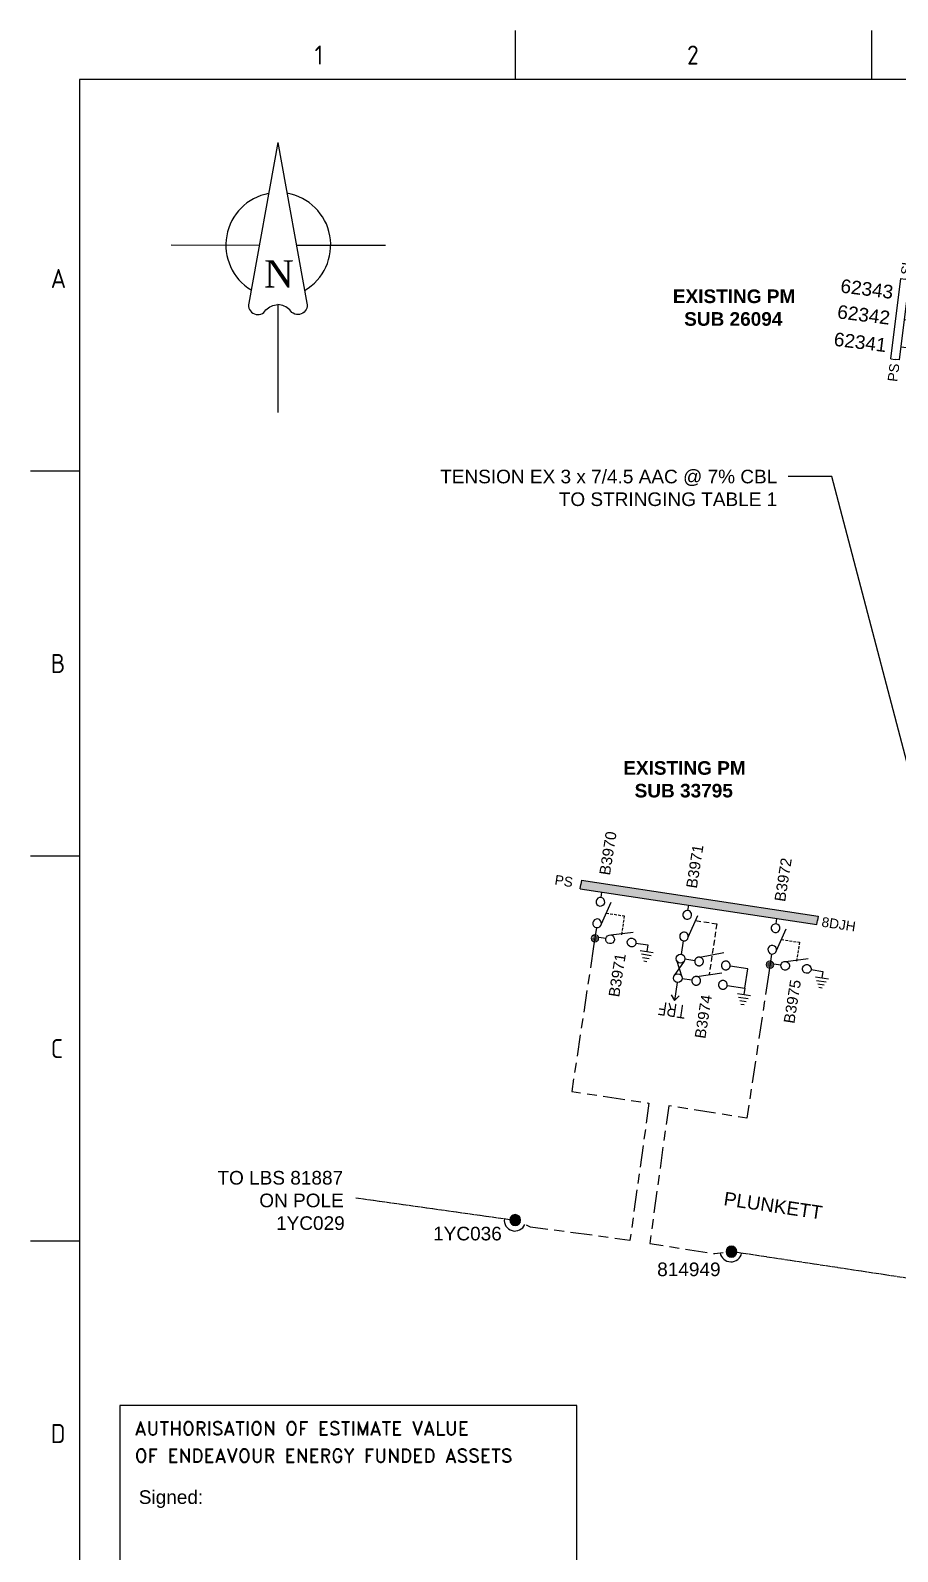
# Paper-space layout 'Sheet(2)' of a CAD drawing. Header units: metres, sheet in millimetres. Extents: x -19 to 815, y -968 to -382.
# Drawn here: x -18.6 to 140.8, y -661.6 to -382 of the extents above; entities that cross this region are included whole.
import ezdxf
from ezdxf import colors
from ezdxf.entities.mleader import LeaderData, LeaderLine
from ezdxf.enums import TextEntityAlignment as Align
from ezdxf.math import Vec2, Vec3

# ---------------------------------------------------------------- set-up
doc = ezdxf.new("R2010")
doc.units = ezdxf.units.M
for name, pattern in [('A', [0]), ('Cable Exist OH', [1, 1, 0]), ('Cable Exist UG', [8.2, 4, -1.2, 1.8, -1.2]), ('CENTERX2', [4, 2.5, -0.5, 0.5, -0.5]), ('DASHED', [0.75, 0.5, -0.25])]:
    doc.linetypes.add(name, pattern=pattern)
doc.layers.get('0').update_dxf_attribs({"color": 6})
for name, color, linetype in [('Equip_HV_EXT', 7, 'Continuous'), ('Notes', 7, 'Continuous'), ('Notes_SP_MISC', 7, 'Continuous'), ('SupportsUG_SP_EXT', 7, 'Continuous')]:
    doc.layers.add(name, color=color, linetype=linetype)
doc.styles.add('ARIAL', font='arial.ttf', dxfattribs={"height": 2})
doc.styles.add('Elec', font='romand__.ttf')
doc.styles.add('iecISOCP', font='isocp.shx')
doc.styles.add('iecNAME', font='times.ttf')
doc.styles.add('IESYMBOL1', font='isocp.shx')
doc.styles.add('POLE_LABEL', font='arial.ttf')
doc.styles.get("Standard").update_dxf_attribs({"font": 'arial.ttf'})
doc.styles.add('SWG_LABEL', font='arial.ttf')
doc.styles.add('SWITCH_LABEL', font='arial.ttf', dxfattribs={"height": 2.5})

# ---------------------------------------------------------------- blocks, each defined once
blk = doc.blocks.new('A1_FRAME_TITLE')
at = {"layer": 'Notes', "linetype": 'Continuous'}
for p, q in [((89.14, 574.39), (89.14, 583.39)), ((154.65, 574.39), (154.65, 583.39)), ((9, 574.39), (9, 5.97)), ((9, 502.43), (0, 502.43)), ((8.99, 431.68), (0, 431.68)), ((8.99, 360.93), (0, 360.93))]:
    blk.add_line(p, q, dxfattribs=at)
at = {"layer": 'Notes', "linetype": 'Continuous', "flags": 128}
for points in [[(149.5, 574.39), (9, 574.39)], [(824.37, 574.39), (149.5, 574.39)]]:
    blk.add_lwpolyline(points, dxfattribs=at)
at = {"layer": 'Notes', "style": 'iecISOCP'}
for s, p in [('1', (52.24, 577.12)), ('2', (120.7, 577.12)), ('A', (3.74, 536.06)), ('B', (3.74, 465.31)), ('C', (3.74, 394.56)), ('D', (3.74, 323.81))]:
    blk.add_text(s, height=3.5, dxfattribs=at).set_placement(p)
at = {"layer": 'Notes', "style": 'iecISOCP', "flags": 8}
blk.add_attdef('VERSION_NO', text='', height=2.5, rotation=90, dxfattribs=at).set_placement((302.04, 43.81), align=Align.MIDDLE_CENTER)
at = {"layer": 'Notes', "style": 'iecISOCP'}
for tag, p in [('CAP_NO', (513.19, 43.46)), ('IE_NUM', (513.05, 37.81)), ('REF_No_1', (335.24, 32.31)), ('REF_1', (362.52, 32.31)), ('GEN_WO', (441.71, 31.76)), ('HV_SWITCH', (513.46, 32.16)), ('REF_No_2', (335.24, 26.31)), ('REF_2', (362.52, 26.31)), ('OH_WO', (441.71, 25.81)), ('UBD_REF', (513.05, 25.83)), ('REF_No_3', (335.24, 20.31)), ('REF_3', (362.52, 20.31)), ('UG_WO', (441.71, 20.05)), ('GIS_MAP_No', (513.05, 20.04)), ('REF_No_4', (335.24, 14.31)), ('REF_4', (362.52, 14.31)), ('SUB_WO', (441.71, 13.81)), ('HV_OP_DIAG', (513.33, 14.2)), ('LGA', (512.95, 7.78)), ('ExportID', (9.08, 2.39))]:
    blk.add_attdef(tag, p, '', height=2.5, dxfattribs=at)
at = {"layer": 'Notes'}
blk.add_attdef('DRAFT_NUM', (29.9, 23.29), '', height=2.5, rotation=90, dxfattribs=at)
at = {"layer": 'Notes', "style": 'iecISOCP'}
for tag, height, p in [('T1', 3.5, (684.37, 39.47)), ('T2', 3.5, (684.37, 34.35)), ('scale', 2.5, (567.76, 33.27)), ('T3', 3.5, (684.37, 28.92)), ('DRAWN', 2.5, (567.76, 24.93)), ('T4', 3.5, (684.37, 23.66)), ('T5', 3.5, (684.37, 18.23)), ('REV', 5, (820.05, 17.1)), ('DATE', 2.5, (567.76, 16.88)), ('T6', 3.5, (684.37, 12.97)), ('DESIGN', 2.5, (605.62, 9.15)), ('CHD', 2.5, (567.76, 8.37))]:
    blk.add_attdef(tag, text='', height=height, dxfattribs=at).set_placement(p, align=Align.CENTER)
blk.add_attdef('NUM', text='', height=7, dxfattribs=at).set_placement((792.37, 20.12), align=Align.MIDDLE_CENTER)
for tag, p in [('NS', (790.71, 8.12)), ('SHTS', (805.41, 8.12))]:
    blk.add_attdef(tag, text='', height=2.5, dxfattribs=at).set_placement(p, align=Align.MIDDLE)
at = {"layer": 'Notes', "style": 'iecISOCP', "flags": 1}
for tag, p in [('ProjectType', (14.17, -26.8)), ('ProjectNumber', (23.56, -26.82)), ('DrawingNumber', (35.51, -26.8)), ('ProjectDescription', (47.56, -26.83)), ('ExportDate', (60.28, -26.79)), ('ExportUserName', (69.15, -26.8)), ('DesignerCompanyName', (81.48, -26.79)), ('ExportAreaOfInterest', (97.1, -26.81)), ('GIS_SUCCESS', (112, -26.78)), ('CAD_SUCCESS', (121.79, -26.78)), ('DEPOTCODE', (132.11, -26.88)), ('ExportCategories', (140.08, -26.8)), ('Comments', (154.38, -26.88))]:
    blk.add_attdef(tag, p, '', height=1, dxfattribs=at)
blk = doc.blocks.new('NorthPnt 11(NP11)')
for p, q in [((-19.7, 0.02), (-3.49, 0)), ((3.32, 0), (19.7, -0.02)), ((-0.08, -10.94), (-0.08, -30.8))]:
    blk.add_line(p, q)
for points in [[(-0.08, 18.81), (-5.43, -10.68, 0.877048), (-2.29, -11.9, -0.1543), (-0.08, -10.94, 0.090511)], [(-0.08, 18.81), (5.26, -10.68, -0.877048), (2.13, -11.9, 0.1543), (-0.08, -10.94, -0.090511)]]:
    blk.add_lwpolyline(points, format="xyb")
for start, end in [(100.5988, 238.8643), (300.0994, 80.4374)]:
    blk.add_arc((0, 0), 9.64, start, end)
at = {"color": 7, "style": 'iecNAME'}
blk.add_text('N', height=5.02, dxfattribs=at).set_placement((-2.62, -7.82))
blk = doc.blocks.new('END$MARK$5$195')
at = {"color": 1}
blk.add_circle((-0.49514, 0), 5.99633, dxfattribs=at)
blk = doc.blocks.new('NOTE_IE-AUTHORISED-FUNDING')
at = {"color": 7, "linetype": 'Continuous', "lineweight": -3}
for p, q in [((3.55, 47.47), (79.49, 47.47)), ((3.36, 30.51), (79.49, 30.51)), ((28.3, 21.29), (79.49, 21.29)), ((30.76, 11.8), (79.49, 11.8)), ((13.21, 3.06), (79.49, 3.06))]:
    blk.add_line(p, q, dxfattribs=at)
blk.add_lwpolyline([(0, 0), (84, 0), (84, 76), (0, 76)], close=True)
at = {"color": 39, "lineweight": -3, "xscale": 0.009375, "yscale": 0.009375, "zscale": 0.009375}
blk.add_blockref('END$MARK$5$195', (24.07, 3.06), dxfattribs=at)
at = {"color": 7, "linetype": 'Continuous', "lineweight": -3, "xscale": 0.009375, "yscale": 0.009375, "zscale": 0.009375}
blk.add_blockref('END$MARK$5$195', (54.27, 3.06), dxfattribs=at)
at = {"color": 7, "lineweight": -3}
for s, p in [('Signed:', (3.46, 59.17)), ('Print Name:', (3, 42.3)), ('Service Number:', (2.74, 23.11)), ('Funding Amount:  $', (2.87, 13.73)), ('Date:    ', (3, 5.05))]:
    blk.add_text(s, height=2.5, dxfattribs=at).set_placement(p, align=Align.MIDDLE_LEFT)
at = {"color": 7, "lineweight": -3, "insert": (2.73, 69.3), "char_height": 2.5, "attachment_point": 4, "line_spacing_factor": 1.2, "style": 'Elec'}
blk.add_mtext('AUTHORISATION OF ESTIMATE VALUE\\POF ENDEAVOUR ENERGY FUNDED ASSETS', dxfattribs=at)
blk = doc.blocks.new('POLE_EXT')
blk.add_hatch(color=256).paths.add_polyline_path([(-1, 0, 1), (1, 0, 1)])
blk.add_lwpolyline([(-1, 0, 1), (1, 0, 1)], format="xyb", close=True)
for tag, height, flags, p in [('pNumber', 2.5, 8, (-17.84, 2.07)), ('OWNED_BY', 0.2, 9, (1.35, -0.4)), ('SPECIAL_USE', 0.2, 9, (1.35, -0.8)), ('STATE', 0.2, 9, (1.35, -1)), ('cLV', 0.2, 9, (1.35, -1.4)), ('hDepth', 0.2, 9, (1.35, -1.6)), ('hDia', 0.2, 9, (1.35, -1.8)), ('cHV', 0.2, 9, (1.35, -2)), ('PARENT', 0.2, 9, (1.35, -0.6)), ('USAGE', 0.2, 9, (1.35, -1.2)), ('LBRACKET', 0.2, 9, (1.35, -2.2)), ('LExisting', 0.2, 9, (1.35, -2.4)), ('LANTNUMBER', 0.2, 9, (1.35, -2.6)), ('LOther', 0.2, 9, (1.35, -2.8)), ('cLinedev', 0.2, 9, (1.35, -3.4)), ('pExisting', 0.2, 9, (1.35, -3.8)), ('pFooting', 0.2, 9, (1.35, -4.4)), ('pNew', 0.2, 9, (1.35, -4.6)), ('pRelocate', 0.2, 9, (1.35, -5)), ('pRemove', 0.2, 9, (1.35, -5.2)), ('pReplace', 0.2, 9, (1.35, -5.4)), ('pStay', 0.2, 9, (1.35, -5.6)), ('LRemove', 0.2, 9, (1.35, -3)), ('LEGEND', 0.2, 9, (1.35, -3.2)), ('LOCATION', 0.2, 9, (1.35, -3.6)), ('PFNUMBER', 0.2, 9, (1.35, -4)), ('NEWPFNUMBER', 0.2, 9, (1.35, -4.2)), ('pType', 0.2, 9, (1.35, -5.8)), ('cspan', 0.2, 9, (1.35, -6)), ('STREETNAME', 0.2, 9, (1.35, -6.2)), ('SUBURB', 0.2, 9, (1.35, -6.4)), ('OPERATED_BY', 0.2, 9, (1.36, -7.01)), ('NOTES', 0.2, 9, (1.35, -6.6)), ('MAINTAINED_BY', 0.2, 9, (1.36, -6.81))]:
    blk.add_attdef(tag, text='', height=height, dxfattribs=dict(flags=flags)).set_placement(p, align=Align.MIDDLE_LEFT)
at = {"style": 'POLE_LABEL'}
for tag, height, flags, p in [('ASSET_NUM', 2.5, 8, (2, 2)), ('STRUCTURE_PLANT_NUMBER', 0.2, 9, (1.35, 0.03)), ('STREET_CODE', 0.2, 9, (1.35, -0.2))]:
    blk.add_attdef(tag, text='', height=height, dxfattribs=dict(at, flags=flags)).set_placement(p, align=Align.MIDDLE_LEFT)
at = {"flags": 1}
blk.add_attdef('Z', (1.35, -7.33), '', height=0.2, dxfattribs=at)
blk = doc.blocks.new('SWG_SIE_SU_NEW')
blk.add_line((5.81, 0.79), (1.59, 1.94))
at = {"linetype": 'A', "lineweight": 0}
for p, q in [((7.98, 0.35), (7.98, -0.37)), ((8.18, -0.58), (8.18, 0.56)), ((8.38, 0.66), (8.38, -0.68)), ((8.58, -0.71), (8.58, 0.69)), ((8.78, 0.66), (8.78, -0.68)), ((8.98, -0.59), (8.98, 0.56)), ((9.18, 0.35), (9.18, -0.38))]:
    blk.add_line(p, q, dxfattribs=at)
at = {"linetype": 'DASHED'}
blk.add_lwpolyline([(3.7, 1.36), (3.7, 4.73), (7.22, 4.73)], dxfattribs=at)
for points in [[(1, 0), (0, 0)], [(6.6, -0.01), (10.1, -0.01)]]:
    blk.add_lwpolyline(points)
for points in [[(1.8, -0.8, 1), (1.8, 0.8, 1)], [(5.8, -0.81, 1), (5.8, 0.79, 1)]]:
    blk.add_lwpolyline(points, format="xyb", close=True)
at = {"linetype": 'A', "lineweight": 0}
blk.add_circle((8.58, -0.01), 0.7, dxfattribs=at)
at = {"style": 'SWG_LABEL', "flags": 8}
blk.add_attdef('ASSET_NUM', text='', height=2.5, rotation=179.9544, dxfattribs=at).set_placement((-2.4, 0.01), align=Align.MIDDLE_LEFT)
at = {"flags": 1}
blk.add_attdef('Z', (0, 0), '', height=0.2, dxfattribs=at)
at = {"style": 'SWITCH_LABEL', "flags": 9}
blk.add_attdef('STREET_CODE', text='', height=0.2, dxfattribs=at).set_placement((0, 0), align=Align.MIDDLE_LEFT)
at = {"flags": 9}
for tag, p in [('OPERATED_BY', (-0.01, -1.84)), ('ORIENTATION', (0, -0.2)), ('SUBURB', (0, -0.8)), ('STREETNAME', (0, -1)), ('OWNED_BY', (-0.01, -1.62)), ('MAINTAINED_BY', (-0.01, -2.05)), ('PARENT', (0, -0.4)), ('USAGE', (0, -0.6)), ('LOCATION', (0, -1.2)), ('NOTES', (0, -1.4))]:
    blk.add_attdef(tag, text='', height=0.2, dxfattribs=at).set_placement(p, align=Align.MIDDLE_LEFT)
blk = doc.blocks.new('SWG_SIE_ES_NEW')
for p, q in [((-5.79, 0.78), (-1.79, 1.93)), ((0.01, -1.21), (2.41, -1.21)), ((0.31, -1.81), (2.11, -1.81)), ((0.61, -2.41), (1.81, -2.41)), ((0.92, -3.01), (1.52, -3.01))]:
    blk.add_line(p, q)
for points in [[(-5.79, -0.82, -1), (-5.79, 0.78, -1)], [(-1.79, -0.81, -1), (-1.79, 0.79, -1)]]:
    blk.add_lwpolyline(points, format="xyb", close=True)
for points in [[(-6.59, -0.02), (-7.89, -0.02)], [(-0.99, -0.01), (1.21, -0.01), (1.21, -1.21)]]:
    blk.add_lwpolyline(points)
at = {"flags": 1}
blk.add_attdef('Z', (0, 0), '', height=0.2, dxfattribs=at)
at = {"style": 'SWITCH_LABEL', "flags": 9}
blk.add_attdef('STREET_CODE', text='', height=0.2, dxfattribs=at).set_placement((0, -0.2), align=Align.MIDDLE_LEFT)
at = {"flags": 9}
for tag, p in [('ORIENTATION', (0, -0.4)), ('SUBURB', (0, -1)), ('STREETNAME', (0, -1.2)), ('OPERATED_BY', (0, -2.01)), ('PARENT', (0, -0.6)), ('USAGE', (0, -0.8)), ('LOCATION', (0, -1.4)), ('NOTES', (0, -1.6)), ('OWNED_BY', (0, -1.78)), ('MAINTAINED_BY', (0, -2.21))]:
    blk.add_attdef(tag, text='', height=0.2, dxfattribs=at).set_placement(p, align=Align.MIDDLE_LEFT)
at = {"style": 'ARIAL', "flags": 8}
blk.add_attdef('ASSET_NUM', text='', height=2, dxfattribs=at).set_placement((14.3, -5.09), align=Align.MIDDLE_RIGHT)
blk = doc.blocks.new('SWG_FUSE_NEW')
for points in [[(1.15, 0.72), (4.04, -0.71)], [(1.16, -0.72), (4.04, 0.73)]]:
    blk.add_lwpolyline(points)
for centre in [(0.8, 0), (4.4, 0.01)]:
    blk.add_circle(centre, 0.8)
blk = doc.blocks.new('SWG_FUSE_EXT')
for points in [[(1.15, 0.72), (4.04, -0.71)], [(1.16, -0.72), (4.04, 0.73)]]:
    blk.add_lwpolyline(points)
for centre in [(0.8, 0), (4.4, 0.01)]:
    blk.add_circle(centre, 0.8)
blk = doc.blocks.new('SWG_SAFELINK_SFU_EXT')
for p, q in [((6.9, 0.59), (8.7, 0.58)), ((7.2, 1.19), (8.4, 1.18)), ((7.5, 1.79), (8.1, 1.79)), ((14.2, 0.01), (19.32, 0.01)), ((14.57, 0.76), (16.82, 0.76)), ((14.95, 1.51), (16.45, 1.51)), ((15.33, 2.26), (16.08, 2.26)), ((1.6, -2.02), (5.8, -0.81)), ((6.6, -0.01), (9, -0.02))]:
    blk.add_line(p, q)
for points in [[(1, 0), (0, 0)], [(18.32, -0.74), (19.32, 0.01), (18.33, 0.76)]]:
    blk.add_lwpolyline(points)
for points in [[(1.8, -0.8, 1), (1.8, 0.8, 1)], [(5.8, -0.81, 1), (5.8, 0.79, 1)]]:
    blk.add_lwpolyline(points, format="xyb", close=True)
blk.add_blockref('SWG_FUSE_EXT', (9, -0.02))
at = {"style": 'SWITCH_LABEL', "flags": 8}
blk.add_attdef('ASSET_NUM', text='', height=2.5, rotation=179.9544, dxfattribs=at).set_placement((-3, 0), align=Align.MIDDLE_LEFT)
at = {"flags": 1}
blk.add_attdef('Z', (0, 0), '', height=0.2, dxfattribs=at)
at = {"flags": 9}
for tag, p in [('ACTUAL_STATUS', (0, -0.4)), ('CONSTRUCTED_VOLTAGE', (0, -0.6)), ('OPERATING_VOLTAGE', (0, -1)), ('ORIENTATION', (0, -1.2)), ('OWNED_BY', (0, -1.4)), ('STATE', (0, -1.8)), ('SWITCH_TYPE', (0, -2)), ('STREETNAME', (0, -2.6)), ('SUBURB', (0, -2.8)), ('NO_PHASES', (0, -0.8)), ('PARENT', (0, -1.6)), ('USAGE', (0, -2.2)), ('LOCATION', (0, -2.4)), ('NOTES', (0, -3))]:
    blk.add_attdef(tag, text='', height=0.2, dxfattribs=at).set_placement(p, align=Align.MIDDLE_LEFT)
at = {"style": 'SWITCH_LABEL', "flags": 9}
blk.add_attdef('STREET_CODE', text='', height=0.2, dxfattribs=at).set_placement((0, -0.2), align=Align.MIDDLE_LEFT)
blk = doc.blocks.new('SWG_SAFELINK_SU_EXT')
for p, q in [((6.9, 0.59), (8.7, 0.58)), ((7.2, 1.19), (8.4, 1.18)), ((7.5, 1.79), (8.1, 1.79)), ((1.6, -2.02), (5.8, -0.81)), ((6.6, -0.01), (9, -0.02))]:
    blk.add_line(p, q)
blk.add_lwpolyline([(1, 0), (0, 0)])
for points in [[(1.8, -0.8, 1), (1.8, 0.8, 1)], [(5.8, -0.81, 1), (5.8, 0.79, 1)]]:
    blk.add_lwpolyline(points, format="xyb", close=True)
at = {"style": 'SWITCH_LABEL', "flags": 8}
blk.add_attdef('ASSET_NUM', text='', height=2.5, rotation=179.9544, dxfattribs=at).set_placement((-1.6, -0.02), align=Align.MIDDLE_LEFT)
at = {"flags": 1}
blk.add_attdef('Z', (0, 0), '', height=0.2, dxfattribs=at)
at = {"flags": 9}
for tag, p in [('ACTUAL_STATUS', (0, -0.4)), ('CONSTRUCTED_VOLTAGE', (0, -0.6)), ('OPERATING_VOLTAGE', (0, -1)), ('ORIENTATION', (0, -1.2)), ('OWNED_BY', (0, -1.4)), ('STATE', (0, -1.8)), ('SWITCH_TYPE', (0, -2)), ('STREETNAME', (0, -2.6)), ('SUBURB', (0, -2.8)), ('NO_PHASES', (0, -0.8)), ('PARENT', (0, -1.6)), ('USAGE', (0, -2.2)), ('LOCATION', (0, -2.4)), ('NOTES', (0, -3))]:
    blk.add_attdef(tag, text='', height=0.2, dxfattribs=at).set_placement(p, align=Align.MIDDLE_LEFT)
at = {"style": 'SWITCH_LABEL', "flags": 9}
blk.add_attdef('STREET_CODE', text='', height=0.2, dxfattribs=at).set_placement((0, -0.2), align=Align.MIDDLE_LEFT)
blk = doc.blocks.new('FAULT_INDIC_SE')
blk.add_circle((0, 0), 2.4)
at = {"insert": (-1.15, 1), "char_height": 2, "width": 2.7042, "attachment_point": 1, "style": 'iecISOCP'}
blk.add_mtext('FR', dxfattribs=at)
blk = doc.blocks.new('SAFELINK_CFC_EXT')
for p, q in [((-1.6, 0), (-1.6, 14.86)), ((-1.6, 14.86), (-0.8, 14.86)), ((0, 14.86), (-0.8, 14.86)), ((0, 0), (0, 14.86)), ((-1.6, 0), (-0.8, 0)), ((0, 0), (-0.8, 0))]:
    blk.add_line(p, q)
at = {"rotation": 90}
blk.add_blockref('FAULT_INDIC_SE', (10.8, 16.38), dxfattribs=at)
for name, p in [('SWG_SAFELINK_SU_EXT', (0, 12.44)), ('SWG_SAFELINK_SFU_EXT', (0, 7.43)), ('SWG_SAFELINK_SU_EXT', (0, 2.38))]:
    blk.add_blockref(name, p)
at = {"style": 'IESYMBOL1'}
blk.add_text('TRF', height=2.5, rotation=89.9826, dxfattribs=at).set_placement((21.43, 7.44), align=Align.MIDDLE_CENTER)
at = {"style": 'ARIAL'}
blk.add_attdef('SWG_TYPE', text='', height=1.8, rotation=90, dxfattribs=at).set_placement((-0.8, 15.65), align=Align.MIDDLE_LEFT)
at = {"style": 'SWG_LABEL', "flags": 8}
for tag, p in [('ASSET_NUM3', (-2.68, 12.21)), ('ASSET_NUM2', (-2.68, 7.43)), ('ASSET_NUM1', (-2.68, 2.35))]:
    blk.add_attdef(tag, text='', height=2.5, rotation=179.9544, dxfattribs=at).set_placement(p, align=Align.MIDDLE_LEFT)
at = {"flags": 1}
blk.add_attdef('Z', (0, 0), '', height=0.2, rotation=90, dxfattribs=at)
at = {"style": 'ARIAL'}
blk.add_attdef('SUB_TYPE', text='', height=1.8, rotation=90, dxfattribs=at).set_placement((-0.8, -0.76), align=Align.MIDDLE_RIGHT)

psp = doc.layouts.new('Sheet(2)')

# ---------------------------------------------------------------- hatches: boundary and pattern name
at = {"layer": 'Notes'}
h = psp.add_hatch(color=256, dxfattribs=at)
h.dxf.hatch_style = 1
h.paths.add_polyline_path([(82.71, -538.2), (82.47, -539.79), (125.96, -546.36), (126.2, -544.78)])

# ---------------------------------------------------------------- linework, layer by layer
for p, q in [((82.47, -539.79), (82.59, -539)), ((82.71, -538.2), (82.59, -539)), ((82.71, -538.2), (126.2, -544.78)), ((82.47, -539.79), (125.96, -546.36)), ((102.35, -548.66), (104.11, -544.67)), ((126.2, -544.78), (126.08, -545.57)), ((125.96, -546.36), (126.08, -545.57)), ((104.45, -552.33), (108.88, -551.48)), ((103.93, -555.89), (108.51, -555.2)), ((100.32, -556.97), (99.81, -560.33))]:
    psp.add_line(p, q, dxfattribs=at)
at = {"layer": 'Notes', "linetype": 'CENTERX2'}
for p, q in [((111.4, -559.04), (113.78, -559.4)), ((111.61, -559.68), (113.39, -559.95)), ((111.82, -560.32), (113.01, -560.49)), ((112.03, -560.95), (112.62, -561.04))]:
    psp.add_line(p, q, dxfattribs=at)
at = {"layer": 'Notes'}
for points in [[(101.38, -544.46, 1), (102.96, -544.7, 1)], [(100.77, -548.42, 1), (102.35, -548.66, 1)]]:
    psp.add_lwpolyline(points, format="xyb", close=True, dxfattribs=at)
for points in [[(102.29, -543.79), (102.44, -542.8)], [(101.44, -549.33), (101.06, -551.82)], [(112.77, -558.04), (113.31, -554.48), (110.04, -553.98)], [(109.51, -557.54), (112.77, -558.04), (112.59, -559.22)], [(99.22, -559.23), (99.81, -560.33), (100.7, -559.45)]]:
    psp.add_lwpolyline(points, dxfattribs=at)
at = {"layer": 'Notes', "linetype": 'DASHED', "ltscale": 2}
psp.add_lwpolyline([(103.7, -545.62), (107.59, -546.21), (106.19, -555.51)], dxfattribs=at)
at = {"layer": 'Notes', "linetype": 'Cable Exist UG', "flags": 128}
for points in [[(84.95, -550.37), (80.92, -577.01), (95.13, -579.16), (91.63, -604.38), (73.37, -601.93), (70.67, -600.7)], [(117.14, -555.23), (113.11, -581.92), (98.75, -579.63), (95.26, -604.97), (107.26, -606.81), (110.2, -606.37)]]:
    psp.add_lwpolyline(points, dxfattribs=at)
at = {"layer": 'Notes', "linetype": 'CENTERX2'}
for points in [[(103.54, -553), (101.74, -552.73)], [(103.02, -556.57), (101.21, -556.29)]]:
    psp.add_lwpolyline(points, dxfattribs=at)
for points in [[(104.22, -553.91, -1), (104.45, -552.33, -1)], [(109.13, -554.66, -1), (109.37, -553.07, -1)], [(103.69, -557.47, -1), (103.93, -555.89, -1)], [(108.6, -558.22, -1), (108.83, -556.63, -1)]]:
    psp.add_lwpolyline(points, format="xyb", close=True, dxfattribs=at)
at = {"layer": 'Notes', "linetype": 'Cable Exist OH'}
for points in [[(41.25, -596.55), (70.53, -600.67)], [(158.04, -613.66), (110.29, -606.45)]]:
    psp.add_lwpolyline(points, dxfattribs=at)
at = {"layer": 'Notes', "linetype": 'Continuous'}
for points in [[(68.56, -600.4, 0.894149), (72.3, -601.44)], [(108.2, -606.67, 0.817289), (112.16, -606.74)]]:
    psp.add_lwpolyline(points, format="xyb", dxfattribs=at)

# ---------------------------------------------------------------- block references
at = {"layer": 'Equip_HV_EXT', "lineweight": 0}
ref = psp.add_blockref('SAFELINK_CFC_EXT', (141.17, -442.59), dxfattribs=dict(at, rotation=352.933476381561))
ref.add_attrib('ASSET_NUM1', '62341', dxfattribs={"layer": '0', "height": 2.5, "rotation": 172.8879, "style": 'SWG_LABEL', "text_generation_flag": 6}).set_placement((138.79, -439.93), align=Align.MIDDLE_RIGHT)
ref.add_attrib('ASSET_NUM2', '62342', dxfattribs={"layer": '0', "height": 2.5, "rotation": 172.8879, "style": 'SWG_LABEL', "text_generation_flag": 6}).set_placement((139.42, -434.89), align=Align.MIDDLE_RIGHT)
ref.add_attrib('ASSET_NUM3', '62343', dxfattribs={"layer": '0', "height": 2.5, "rotation": 172.8879, "style": 'SWG_LABEL', "text_generation_flag": 6}).set_placement((140.01, -430.15), align=Align.MIDDLE_RIGHT)
ref.add_attrib('SUB_TYPE', 'PS', dxfattribs={"layer": '0', "height": 1.8, "rotation": 82.9335, "style": 'ARIAL'}).set_placement((140.28, -443.25), align=Align.MIDDLE_RIGHT)
ref.add_attrib('SWG_TYPE', 'SL', dxfattribs={"layer": '0', "height": 1.8, "rotation": 82.9335, "style": 'ARIAL'}).set_placement((142.3, -426.96), align=Align.MIDDLE_LEFT)
at = {"layer": 'Notes'}
for name, p in [('NorthPnt 11(NP11)', (26.99, -421.48)), ('NOTE_IE-AUTHORISED-FUNDING', (-2.11, -710.72))]:
    psp.add_blockref(name, p, dxfattribs=at)
at = {"layer": 'Notes', "linetype": 'CENTERX2'}
for name, p, rotation in [('SWG_SIE_SU_NEW', (86.47, -540.38), 261.4072222315891), ('SWG_SIE_ES_NEW', (93.71, -549.9), 351.4072222315892), ('SWG_SIE_SU_NEW', (118.66, -545.24), 261.4072222315891), ('SWG_SIE_ES_NEW', (125.9, -554.76), 351.4072222315892)]:
    psp.add_blockref(name, p, dxfattribs=dict(at, rotation=rotation))
at = {"layer": 'Notes', "rotation": 261.4072222315891}
psp.add_blockref('SWG_FUSE_NEW', (101.06, -551.82), dxfattribs=at)
at = {"layer": 'Notes'}
ref = psp.add_blockref('POLE_EXT', (70.54, -600.64), dxfattribs=at)
ref.add_attrib('ASSET_NUM', '1YC036', dxfattribs={"layer": '0', "height": 2.5, "style": 'POLE_LABEL'}).set_placement((68.07, -601.88), align=Align.TOP_RIGHT)
ref = psp.add_blockref('POLE_EXT', (110.29, -606.45), dxfattribs=at)
ref.add_attrib('ASSET_NUM', '814949', dxfattribs={"layer": '0', "height": 2.5, "style": 'POLE_LABEL'}).set_placement((108.29, -609.7), align=Align.MIDDLE_RIGHT)
at = {"layer": 'SupportsUG_SP_EXT'}
psp.add_blockref('A1_FRAME_TITLE', (-18.57, -965.44), dxfattribs=at)

# ---------------------------------------------------------------- texts
at = {"layer": 'Notes', "linetype": 'CENTERX2', "style": 'IESYMBOL1'}
psp.add_text('TRF', height=2.5, rotation=171.3898, dxfattribs=at).set_placement((99.4, -562.06), align=Align.MIDDLE_CENTER)
at = {"layer": 'Notes'}
psp.add_text('PLUNKETT', height=2.5, rotation=351.6375, dxfattribs=at).set_placement((108.74, -597.9))
at = {"layer": 'Notes', "lineweight": 0, "char_height": 2.5, "attachment_point": 1}
for s, insert in [('\\pi1.5595;{\\fArial|b1|i0|c0|p34;EXISTING PM \\P\\pi3.6392;SUB 26094}', (97.96, -429.65)), ('\\pi1.5595;{\\fArial|b1|i0|c0|p34;EXISTING PM \\P\\pi3.652;SUB 33795}', (88.84, -516.32)), ('\\pi2.2647;TO LBS 81887 \\P\\pi9.9574;ON POLE \\P\\pi13.041;1YC029', (13.54, -591.62))]:
    psp.add_mtext_dynamic_manual_height_columns(s, width=25.1279, gutter_width=4, heights=[0], dxfattribs=dict(at, insert=insert))
at = {"layer": 'Notes', "char_height": 2, "attachment_point": 1, "rotation": 81.0989}
for s, insert in [('B3970', (85.97, -537.08)), ('B3971', (101.94, -539.49)), ('B3972', (118.17, -541.94)), ('B3971', (87.67, -559.47)), ('B3975', (119.86, -564.33)), ('B3974', (103.5, -567.1))]:
    psp.add_mtext_dynamic_manual_height_columns(s, width=9.3382, gutter_width=4, heights=[0], dxfattribs=dict(at, insert=insert))
at = {"layer": 'Notes', "style": 'ARIAL'}
psp.add_attdef('PS', text='PS', height=1.8, rotation=351.4072, dxfattribs=at).set_placement((81.14, -538.59), align=Align.MIDDLE_RIGHT)
psp.add_attdef('8DJH', text='8DJ10', height=1.8, rotation=351.4072, dxfattribs=at).set_placement((126.89, -545.82), align=Align.MIDDLE_LEFT)

# ---------------------------------------------------------------- next in the draw order: leaders
at = {"layer": 'Notes_SP_MISC', "lineweight": 30}
ml = psp.add_multileader_mtext('Standard', dxfattribs=at)
ml.set_content('TENSION EX 3 x 7/4.5 AAC @ 7% CBL TO STRINGING TABLE 1', color=256)
ml.set_leader_properties()
ml.build(insert=Vec2(0, 0))
ml.multileader.update_dxf_attribs({"has_text_frame": 1, "arrow_head_size": 2.5})
ctx = ml.context
ctx.base_point, ctx.char_height, ctx.arrow_head_size, ctx.plane_origin = Vec3(54.95, -464.04), 2.5, 2.5, Vec3(44.88, -477.41)
ctx.text_align_type = 2
notes = []
notes.append((ctx, [(1, (1, 1, 0), (128.71, -464.04), (-1, 0), 8, [(1, [(176.2, -487.96), (161.56, -588.99)], 0, [])])]))
ctx.mtext.insert, ctx.mtext.width, ctx.mtext.alignment, ctx.mtext.flow_direction = Vec3(118.71, -462.77), 67.0474, 3, 5
ctx.mtext.has_bg_fill, ctx.mtext.bg_color, ctx.mtext.bg_scale_factor, ctx.mtext.bg_transparency, ctx.mtext.use_window_bg_color = 1, -1027028792, 1.5, 0, 1
for ctx, leaders in notes:
    for number, flags, end, landing, length, lines in leaders:
        leader = LeaderData()
        leader.index, (leader.has_last_leader_line, leader.has_dogleg_vector, leader.attachment_direction) = number, flags
        leader.last_leader_point, leader.dogleg_vector, leader.dogleg_length = Vec3(end), Vec3(landing), length
        for number, points, colour, breaks in lines:
            line = LeaderLine()
            line.index, line.vertices, line.color, line.breaks = number, Vec3.list(points), colors.encode_raw_color(colour), breaks
            leader.lines.append(line)
        ctx.leaders.append(leader)

doc.saveas('drawing.dxf')
